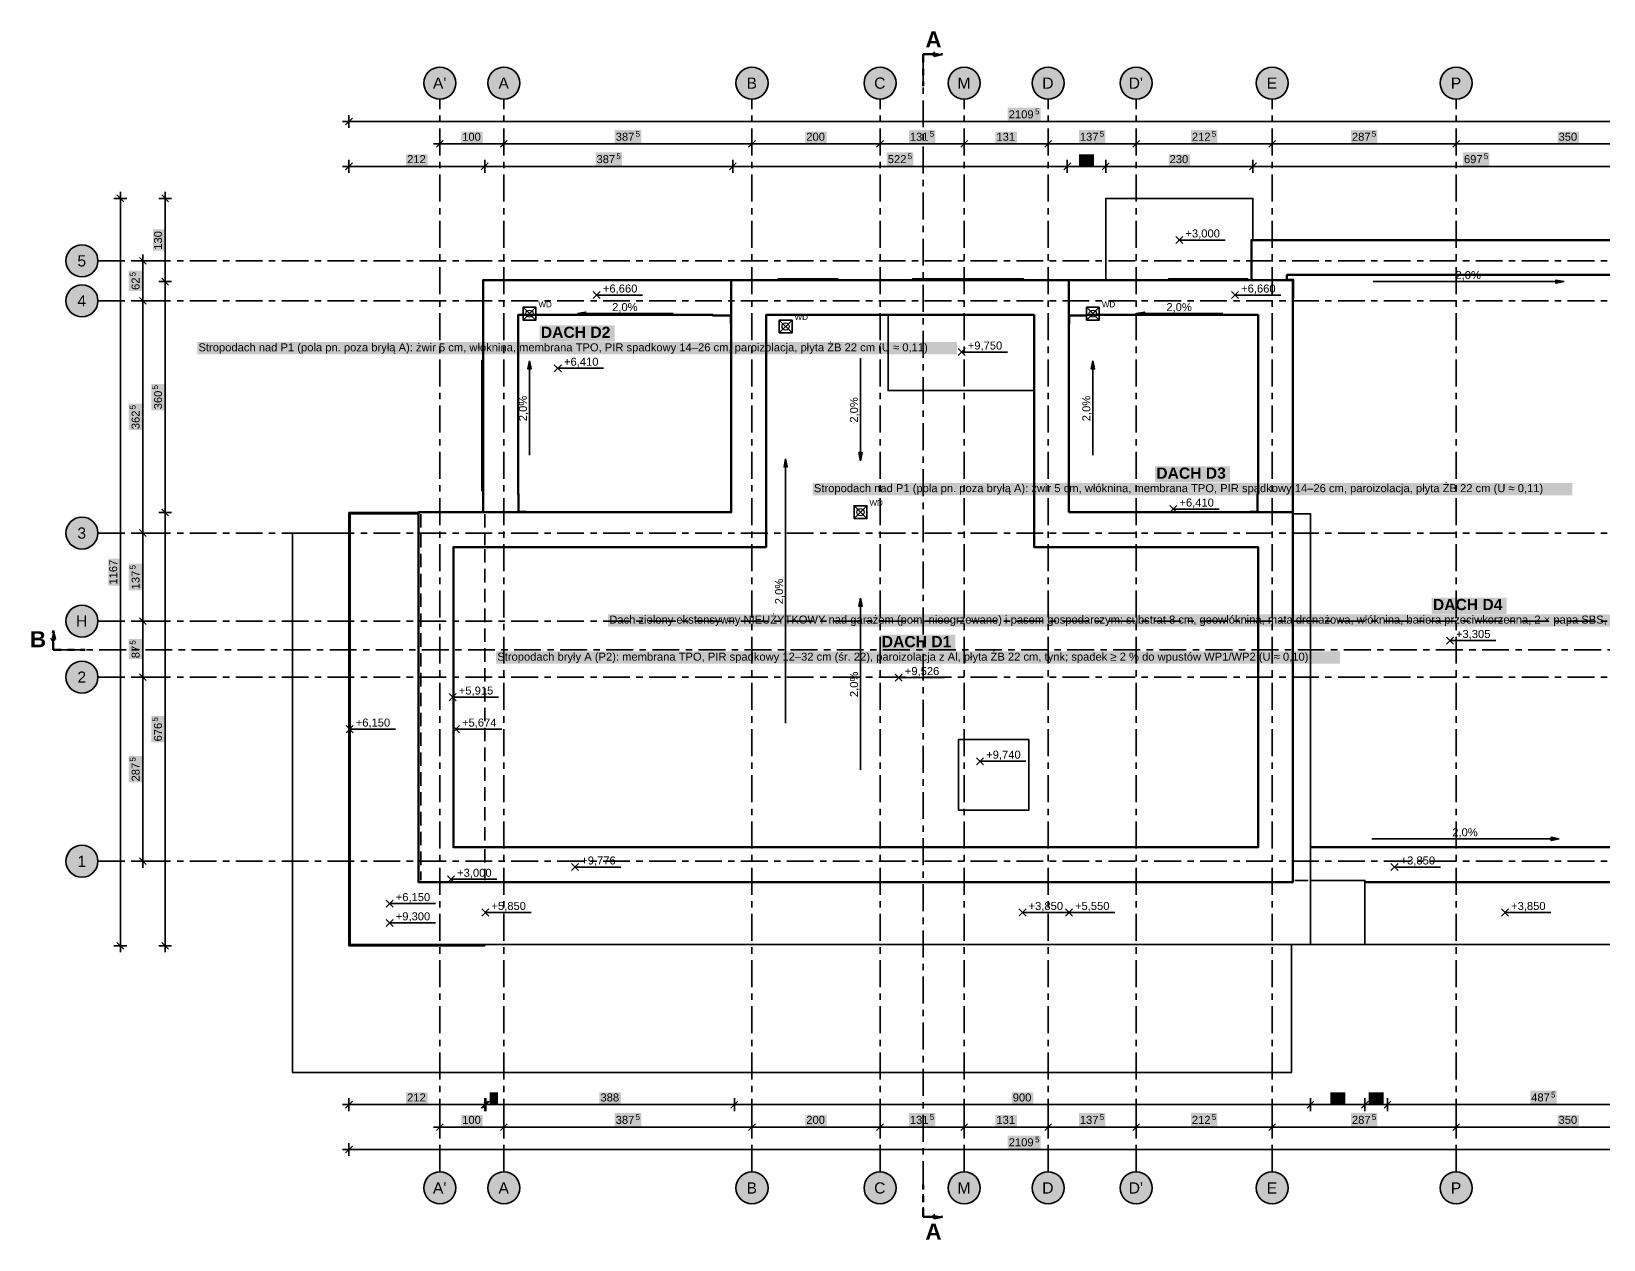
# Model space of a CAD drawing. Header units: metres. Extents: x -7.4 to 31.1, y -5.9 to 13.
# Drawn here: x -7.38 to 17.18, y -5.91 to 12.96 of the extents above; entities that cross this region are included whole.
import ezdxf

# ---------------------------------------------------------------- set-up
doc = ezdxf.new("R2010")
doc.units = ezdxf.units.M
for name, pattern in [('KRESKOWA', [5.25, 4.2, -1.05]), ('PUNKTOWA', [10.5, 8.4, -1.05, 0, -1.05]), ('PUNKTOWA_KROTKA', [6.3, 4.2, -1.05, 0, -1.05])]:
    doc.linetypes.add(name, pattern=pattern)
for name, color, linetype, lineweight in [('A-MASKA', 7, 'Continuous', 18), ('A-NIEWIDOCZNE', 8, 'KRESKOWA', 25), ('A-OPISY', 2, 'Continuous', 25), ('A-OSIE', 1, 'PUNKTOWA', 25), ('A-PRZEKROJE', 1, 'PUNKTOWA_KROTKA', 50), ('A-RZEDNE', 1, 'Continuous', 25), ('A-SYMBOLE', 2, 'Continuous', 25), ('A-WIDOK', 7, 'Continuous', 25), ('A-WYMIARY', 1, 'Continuous', 25)]:
    doc.layers.add(name, color=color, linetype=linetype, lineweight=lineweight)
doc.styles.add('PL_ARIAL', font='arial.ttf')
doc.styles.add('PL_ARIAL_B', font='arialbd.ttf')

msp = doc.modelspace()

# ---------------------------------------------------------------- hatches: boundary and pattern name
at = {"layer": 'A-MASKA', "true_color": 0xffffff}
for points in [[(7.87, 11.558), (8.385, 11.558), (8.385, 11.768), (7.87, 11.768)], [(-0.667, 11.207), (-0.333, 11.207), (-0.333, 11.39), (-0.667, 11.39)], [(1.731, 11.207), (2.144, 11.207), (2.144, 11.418), (1.731, 11.418)], [(4.708, 11.207), (5.042, 11.207), (5.042, 11.39), (4.708, 11.39)], [(6.326, 11.207), (6.739, 11.207), (6.739, 11.418), (6.326, 11.418)], [(7.678, 11.207), (8.012, 11.207), (8.012, 11.39), (7.678, 11.39)], [(8.981, 11.207), (9.394, 11.207), (9.394, 11.418), (8.981, 11.418)], [(10.731, 11.207), (11.144, 11.207), (11.144, 11.418), (10.731, 11.418)], [(13.231, 11.207), (13.644, 11.207), (13.644, 11.418), (13.231, 11.418)], [(16.458, 11.207), (16.792, 11.207), (16.792, 11.39), (16.458, 11.39)], [(1.431, 10.857), (1.844, 10.857), (1.844, 11.068), (1.431, 11.068)], [(5.981, 10.857), (6.394, 10.857), (6.394, 11.068), (5.981, 11.068)], [(14.981, 10.857), (15.394, 10.857), (15.394, 11.068), (14.981, 11.068)], [(-1.527, 10.857), (-1.193, 10.857), (-1.193, 11.04), (-1.527, 11.04)], [(8.984, 10.857), (9.216, 10.857), (9.216, 11.04), (8.984, 11.04)], [(10.383, 10.857), (10.717, 10.857), (10.717, 11.04), (10.383, 11.04)], [(-5.299, 9.533), (-5.299, 9.867), (-5.481, 9.867), (-5.481, 9.533)], [(-5.649, 8.906), (-5.649, 9.219), (-5.859, 9.219), (-5.859, 8.906)], [(0.557, 8.113), (1.728, 8.113), (1.728, 8.367), (0.557, 8.367)], [(-4.791, 7.914), (7.076, 7.914), (7.076, 8.107), (-4.791, 8.107)], [(-5.299, 7.041), (-5.299, 7.454), (-5.509, 7.454), (-5.509, 7.041)], [(-5.649, 6.731), (-5.649, 7.144), (-5.859, 7.144), (-5.859, 6.731)], [(10.17, 5.915), (11.341, 5.915), (11.341, 6.168), (10.17, 6.168)], [(4.822, 5.716), (16.689, 5.716), (16.689, 5.908), (4.822, 5.908)], [(-5.999, 4.305), (-5.999, 4.725), (-6.181, 4.725), (-6.181, 4.305)], [(-5.649, 4.231), (-5.649, 4.644), (-5.859, 4.644), (-5.859, 4.231)], [(14.491, 3.862), (15.662, 3.862), (15.662, 4.116), (14.491, 4.116)], [(1.626, 3.663), (28.527, 3.663), (28.527, 3.856), (1.626, 3.856)], [(-5.649, 3.156), (-5.649, 3.469), (-5.859, 3.469), (-5.859, 3.156)], [(5.882, 3.284), (7.052, 3.284), (7.052, 3.537), (5.882, 3.537)], [(-0.124, 3.085), (13.058, 3.085), (13.058, 3.277), (-0.124, 3.277)], [(-5.299, 1.856), (-5.299, 2.269), (-5.509, 2.269), (-5.509, 1.856)], [(-5.649, 1.231), (-5.649, 1.644), (-5.859, 1.644), (-5.859, 1.231)], [(-1.527, -3.792), (-1.193, -3.792), (-1.193, -3.61), (-1.527, -3.61)], [(-0.224, -3.792), (-0.092, -3.792), (-0.092, -3.61), (-0.224, -3.61)], [(1.493, -3.792), (1.827, -3.792), (1.827, -3.61), (1.493, -3.61)], [(7.933, -3.792), (8.267, -3.792), (8.267, -3.61), (7.933, -3.61)], [(12.909, -3.792), (13.141, -3.792), (13.141, -3.61), (12.909, -3.61)], [(13.509, -3.792), (13.741, -3.792), (13.741, -3.61), (13.509, -3.61)], [(16.031, -3.792), (16.444, -3.792), (16.444, -3.583), (16.031, -3.583)], [(-0.667, -4.143), (-0.333, -4.143), (-0.333, -3.96), (-0.667, -3.96)], [(1.731, -4.143), (2.144, -4.143), (2.144, -3.933), (1.731, -3.933)], [(4.708, -4.143), (5.042, -4.143), (5.042, -3.96), (4.708, -3.96)], [(6.326, -4.143), (6.739, -4.143), (6.739, -3.933), (6.326, -3.933)], [(7.678, -4.143), (8.012, -4.143), (8.012, -3.96), (7.678, -3.96)], [(8.981, -4.143), (9.394, -4.143), (9.394, -3.933), (8.981, -3.933)], [(10.731, -4.143), (11.144, -4.143), (11.144, -3.933), (10.731, -3.933)], [(13.231, -4.143), (13.644, -4.143), (13.644, -3.933), (13.231, -3.933)], [(16.458, -4.143), (16.792, -4.143), (16.792, -3.96), (16.458, -3.96)], [(7.87, -4.493), (8.385, -4.493), (8.385, -4.283), (7.87, -4.283)]]:
    msp.add_hatch(color=7, dxfattribs=at).paths.add_polyline_path(points)
at = {"layer": 'A-OSIE', "true_color": 0xffffff}
for points in [[(-0.75, 12.15), (-0.752, 12.183), (-0.759, 12.215), (-0.769, 12.246), (-0.783, 12.275), (-0.802, 12.302), (-0.823, 12.327), (-0.848, 12.348), (-0.875, 12.367), (-0.904, 12.381), (-0.935, 12.391), (-0.967, 12.398), (-1, 12.4), (-1.033, 12.398), (-1.065, 12.391), (-1.096, 12.381), (-1.125, 12.367), (-1.152, 12.348), (-1.177, 12.327), (-1.198, 12.302), (-1.217, 12.275), (-1.231, 12.246), (-1.241, 12.215), (-1.248, 12.183), (-1.25, 12.15), (-1.248, 12.117), (-1.241, 12.085), (-1.231, 12.054), (-1.217, 12.025), (-1.198, 11.998), (-1.177, 11.973), (-1.152, 11.952), (-1.125, 11.933), (-1.096, 11.919), (-1.065, 11.909), (-1.033, 11.902), (-1, 11.9), (-0.967, 11.902), (-0.935, 11.909), (-0.904, 11.919), (-0.875, 11.933), (-0.848, 11.952), (-0.823, 11.973), (-0.802, 11.998), (-0.783, 12.025), (-0.769, 12.054), (-0.759, 12.085), (-0.752, 12.117)], [(0.25, 12.15), (0.248, 12.183), (0.241, 12.215), (0.231, 12.246), (0.217, 12.275), (0.198, 12.302), (0.177, 12.327), (0.152, 12.348), (0.125, 12.367), (0.096, 12.381), (0.065, 12.391), (0.033, 12.398), (0, 12.4), (-0.033, 12.398), (-0.065, 12.391), (-0.096, 12.381), (-0.125, 12.367), (-0.152, 12.348), (-0.177, 12.327), (-0.198, 12.302), (-0.217, 12.275), (-0.231, 12.246), (-0.241, 12.215), (-0.248, 12.183), (-0.25, 12.15), (-0.248, 12.117), (-0.241, 12.085), (-0.231, 12.054), (-0.217, 12.025), (-0.198, 11.998), (-0.177, 11.973), (-0.152, 11.952), (-0.125, 11.933), (-0.096, 11.919), (-0.065, 11.909), (-0.033, 11.902), (0, 11.9), (0.033, 11.902), (0.065, 11.909), (0.096, 11.919), (0.125, 11.933), (0.152, 11.952), (0.177, 11.973), (0.198, 11.998), (0.217, 12.025), (0.231, 12.054), (0.241, 12.085), (0.248, 12.117)], [(4.125, 12.15), (4.123, 12.183), (4.116, 12.215), (4.106, 12.246), (4.092, 12.275), (4.073, 12.302), (4.052, 12.327), (4.027, 12.348), (4, 12.367), (3.971, 12.381), (3.94, 12.391), (3.908, 12.398), (3.875, 12.4), (3.842, 12.398), (3.81, 12.391), (3.779, 12.381), (3.75, 12.367), (3.723, 12.348), (3.698, 12.327), (3.677, 12.302), (3.658, 12.275), (3.644, 12.246), (3.634, 12.215), (3.627, 12.183), (3.625, 12.15), (3.627, 12.117), (3.634, 12.085), (3.644, 12.054), (3.658, 12.025), (3.677, 11.998), (3.698, 11.973), (3.723, 11.952), (3.75, 11.933), (3.779, 11.919), (3.81, 11.909), (3.842, 11.902), (3.875, 11.9), (3.908, 11.902), (3.94, 11.909), (3.971, 11.919), (4, 11.933), (4.027, 11.952), (4.052, 11.973), (4.073, 11.998), (4.092, 12.025), (4.106, 12.054), (4.116, 12.085), (4.123, 12.117)], [(6.125, 12.15), (6.123, 12.183), (6.116, 12.215), (6.106, 12.246), (6.092, 12.275), (6.073, 12.302), (6.052, 12.327), (6.027, 12.348), (6, 12.367), (5.971, 12.381), (5.94, 12.391), (5.908, 12.398), (5.875, 12.4), (5.842, 12.398), (5.81, 12.391), (5.779, 12.381), (5.75, 12.367), (5.723, 12.348), (5.698, 12.327), (5.677, 12.302), (5.658, 12.275), (5.644, 12.246), (5.634, 12.215), (5.627, 12.183), (5.625, 12.15), (5.627, 12.117), (5.634, 12.085), (5.644, 12.054), (5.658, 12.025), (5.677, 11.998), (5.698, 11.973), (5.723, 11.952), (5.75, 11.933), (5.779, 11.919), (5.81, 11.909), (5.842, 11.902), (5.875, 11.9), (5.908, 11.902), (5.94, 11.909), (5.971, 11.919), (6, 11.933), (6.027, 11.952), (6.052, 11.973), (6.073, 11.998), (6.092, 12.025), (6.106, 12.054), (6.116, 12.085), (6.123, 12.117)], [(7.44, 12.15), (7.438, 12.183), (7.431, 12.215), (7.421, 12.246), (7.407, 12.275), (7.388, 12.302), (7.367, 12.327), (7.342, 12.348), (7.315, 12.367), (7.286, 12.381), (7.255, 12.391), (7.223, 12.398), (7.19, 12.4), (7.157, 12.398), (7.125, 12.391), (7.094, 12.381), (7.065, 12.367), (7.038, 12.348), (7.013, 12.327), (6.992, 12.302), (6.973, 12.275), (6.959, 12.246), (6.949, 12.215), (6.942, 12.183), (6.94, 12.15), (6.942, 12.117), (6.949, 12.085), (6.959, 12.054), (6.973, 12.025), (6.992, 11.998), (7.013, 11.973), (7.038, 11.952), (7.065, 11.933), (7.094, 11.919), (7.125, 11.909), (7.157, 11.902), (7.19, 11.9), (7.223, 11.902), (7.255, 11.909), (7.286, 11.919), (7.315, 11.933), (7.342, 11.952), (7.367, 11.973), (7.388, 11.998), (7.407, 12.025), (7.421, 12.054), (7.431, 12.085), (7.438, 12.117)], [(8.75, 12.15), (8.748, 12.183), (8.741, 12.215), (8.731, 12.246), (8.717, 12.275), (8.698, 12.302), (8.677, 12.327), (8.652, 12.348), (8.625, 12.367), (8.596, 12.381), (8.565, 12.391), (8.533, 12.398), (8.5, 12.4), (8.467, 12.398), (8.435, 12.391), (8.404, 12.381), (8.375, 12.367), (8.348, 12.348), (8.323, 12.327), (8.302, 12.302), (8.283, 12.275), (8.269, 12.246), (8.259, 12.215), (8.252, 12.183), (8.25, 12.15), (8.252, 12.117), (8.259, 12.085), (8.269, 12.054), (8.283, 12.025), (8.302, 11.998), (8.323, 11.973), (8.348, 11.952), (8.375, 11.933), (8.404, 11.919), (8.435, 11.909), (8.467, 11.902), (8.5, 11.9), (8.533, 11.902), (8.565, 11.909), (8.596, 11.919), (8.625, 11.933), (8.652, 11.952), (8.677, 11.973), (8.698, 11.998), (8.717, 12.025), (8.731, 12.054), (8.741, 12.085), (8.748, 12.117)], [(10.125, 12.15), (10.123, 12.183), (10.116, 12.215), (10.106, 12.246), (10.092, 12.275), (10.073, 12.302), (10.052, 12.327), (10.027, 12.348), (10, 12.367), (9.971, 12.381), (9.94, 12.391), (9.908, 12.398), (9.875, 12.4), (9.842, 12.398), (9.81, 12.391), (9.779, 12.381), (9.75, 12.367), (9.723, 12.348), (9.698, 12.327), (9.677, 12.302), (9.658, 12.275), (9.644, 12.246), (9.634, 12.215), (9.627, 12.183), (9.625, 12.15), (9.627, 12.117), (9.634, 12.085), (9.644, 12.054), (9.658, 12.025), (9.677, 11.998), (9.698, 11.973), (9.723, 11.952), (9.75, 11.933), (9.779, 11.919), (9.81, 11.909), (9.842, 11.902), (9.875, 11.9), (9.908, 11.902), (9.94, 11.909), (9.971, 11.919), (10, 11.933), (10.027, 11.952), (10.052, 11.973), (10.073, 11.998), (10.092, 12.025), (10.106, 12.054), (10.116, 12.085), (10.123, 12.117)], [(12.25, 12.15), (12.248, 12.183), (12.241, 12.215), (12.231, 12.246), (12.217, 12.275), (12.198, 12.302), (12.177, 12.327), (12.152, 12.348), (12.125, 12.367), (12.096, 12.381), (12.065, 12.391), (12.033, 12.398), (12, 12.4), (11.967, 12.398), (11.935, 12.391), (11.904, 12.381), (11.875, 12.367), (11.848, 12.348), (11.823, 12.327), (11.802, 12.302), (11.783, 12.275), (11.769, 12.246), (11.759, 12.215), (11.752, 12.183), (11.75, 12.15), (11.752, 12.117), (11.759, 12.085), (11.769, 12.054), (11.783, 12.025), (11.802, 11.998), (11.823, 11.973), (11.848, 11.952), (11.875, 11.933), (11.904, 11.919), (11.935, 11.909), (11.967, 11.902), (12, 11.9), (12.033, 11.902), (12.065, 11.909), (12.096, 11.919), (12.125, 11.933), (12.152, 11.952), (12.177, 11.973), (12.198, 11.998), (12.217, 12.025), (12.231, 12.054), (12.241, 12.085), (12.248, 12.117)], [(15.125, 12.15), (15.123, 12.183), (15.116, 12.215), (15.106, 12.246), (15.092, 12.275), (15.073, 12.302), (15.052, 12.327), (15.027, 12.348), (15, 12.367), (14.971, 12.381), (14.94, 12.391), (14.908, 12.398), (14.875, 12.4), (14.842, 12.398), (14.81, 12.391), (14.779, 12.381), (14.75, 12.367), (14.723, 12.348), (14.698, 12.327), (14.677, 12.302), (14.658, 12.275), (14.644, 12.246), (14.634, 12.215), (14.627, 12.183), (14.625, 12.15), (14.627, 12.117), (14.634, 12.085), (14.644, 12.054), (14.658, 12.025), (14.677, 11.998), (14.698, 11.973), (14.723, 11.952), (14.75, 11.933), (14.779, 11.919), (14.81, 11.909), (14.842, 11.902), (14.875, 11.9), (14.908, 11.902), (14.94, 11.909), (14.971, 11.919), (15, 11.933), (15.027, 11.952), (15.052, 11.973), (15.073, 11.998), (15.092, 12.025), (15.106, 12.054), (15.116, 12.085), (15.123, 12.117)], [(-6.341, 9.375), (-6.343, 9.408), (-6.35, 9.44), (-6.36, 9.471), (-6.375, 9.5), (-6.393, 9.527), (-6.414, 9.552), (-6.439, 9.573), (-6.466, 9.592), (-6.495, 9.606), (-6.526, 9.616), (-6.558, 9.623), (-6.591, 9.625), (-6.624, 9.623), (-6.656, 9.616), (-6.687, 9.606), (-6.716, 9.592), (-6.743, 9.573), (-6.768, 9.552), (-6.789, 9.527), (-6.808, 9.5), (-6.822, 9.471), (-6.833, 9.44), (-6.839, 9.408), (-6.841, 9.375), (-6.839, 9.342), (-6.833, 9.31), (-6.822, 9.279), (-6.808, 9.25), (-6.789, 9.223), (-6.768, 9.198), (-6.743, 9.177), (-6.716, 9.158), (-6.687, 9.144), (-6.656, 9.134), (-6.624, 9.127), (-6.591, 9.125), (-6.558, 9.127), (-6.526, 9.134), (-6.495, 9.144), (-6.466, 9.158), (-6.439, 9.177), (-6.414, 9.198), (-6.393, 9.223), (-6.375, 9.25), (-6.36, 9.279), (-6.35, 9.31), (-6.343, 9.342)], [(-6.341, 8.75), (-6.343, 8.783), (-6.35, 8.815), (-6.36, 8.846), (-6.375, 8.875), (-6.393, 8.902), (-6.414, 8.927), (-6.439, 8.948), (-6.466, 8.967), (-6.495, 8.981), (-6.526, 8.991), (-6.558, 8.998), (-6.591, 9), (-6.624, 8.998), (-6.656, 8.991), (-6.687, 8.981), (-6.716, 8.967), (-6.743, 8.948), (-6.768, 8.927), (-6.789, 8.902), (-6.808, 8.875), (-6.822, 8.846), (-6.833, 8.815), (-6.839, 8.783), (-6.841, 8.75), (-6.839, 8.717), (-6.833, 8.685), (-6.822, 8.654), (-6.808, 8.625), (-6.789, 8.598), (-6.768, 8.573), (-6.743, 8.552), (-6.716, 8.533), (-6.687, 8.519), (-6.656, 8.509), (-6.624, 8.502), (-6.591, 8.5), (-6.558, 8.502), (-6.526, 8.509), (-6.495, 8.519), (-6.466, 8.533), (-6.439, 8.552), (-6.414, 8.573), (-6.393, 8.598), (-6.375, 8.625), (-6.36, 8.654), (-6.35, 8.685), (-6.343, 8.717)], [(-6.341, 5.125), (-6.343, 5.158), (-6.35, 5.19), (-6.36, 5.221), (-6.375, 5.25), (-6.393, 5.277), (-6.414, 5.302), (-6.439, 5.323), (-6.466, 5.342), (-6.495, 5.356), (-6.526, 5.366), (-6.558, 5.373), (-6.591, 5.375), (-6.624, 5.373), (-6.656, 5.366), (-6.687, 5.356), (-6.716, 5.342), (-6.743, 5.323), (-6.768, 5.302), (-6.789, 5.277), (-6.808, 5.25), (-6.822, 5.221), (-6.833, 5.19), (-6.839, 5.158), (-6.841, 5.125), (-6.839, 5.092), (-6.833, 5.06), (-6.822, 5.029), (-6.808, 5), (-6.789, 4.973), (-6.768, 4.948), (-6.743, 4.927), (-6.716, 4.908), (-6.687, 4.894), (-6.656, 4.884), (-6.624, 4.877), (-6.591, 4.875), (-6.558, 4.877), (-6.526, 4.884), (-6.495, 4.894), (-6.466, 4.908), (-6.439, 4.927), (-6.414, 4.948), (-6.393, 4.973), (-6.375, 5), (-6.36, 5.029), (-6.35, 5.06), (-6.343, 5.092)], [(-6.341, 3.75), (-6.343, 3.783), (-6.35, 3.815), (-6.36, 3.846), (-6.375, 3.875), (-6.393, 3.902), (-6.414, 3.927), (-6.439, 3.948), (-6.466, 3.967), (-6.495, 3.981), (-6.526, 3.991), (-6.558, 3.998), (-6.591, 4), (-6.624, 3.998), (-6.656, 3.991), (-6.687, 3.981), (-6.716, 3.967), (-6.743, 3.948), (-6.768, 3.927), (-6.789, 3.902), (-6.808, 3.875), (-6.822, 3.846), (-6.833, 3.815), (-6.839, 3.783), (-6.841, 3.75), (-6.839, 3.717), (-6.833, 3.685), (-6.822, 3.654), (-6.808, 3.625), (-6.789, 3.598), (-6.768, 3.573), (-6.743, 3.552), (-6.716, 3.533), (-6.687, 3.519), (-6.656, 3.509), (-6.624, 3.502), (-6.591, 3.5), (-6.558, 3.502), (-6.526, 3.509), (-6.495, 3.519), (-6.466, 3.533), (-6.439, 3.552), (-6.414, 3.573), (-6.393, 3.598), (-6.375, 3.625), (-6.36, 3.654), (-6.35, 3.685), (-6.343, 3.717)], [(-6.341, 2.875), (-6.343, 2.908), (-6.35, 2.94), (-6.36, 2.971), (-6.375, 3), (-6.393, 3.027), (-6.414, 3.052), (-6.439, 3.073), (-6.466, 3.092), (-6.495, 3.106), (-6.526, 3.116), (-6.558, 3.123), (-6.591, 3.125), (-6.624, 3.123), (-6.656, 3.116), (-6.687, 3.106), (-6.716, 3.092), (-6.743, 3.073), (-6.768, 3.052), (-6.789, 3.027), (-6.808, 3), (-6.822, 2.971), (-6.833, 2.94), (-6.839, 2.908), (-6.841, 2.875), (-6.839, 2.842), (-6.833, 2.81), (-6.822, 2.779), (-6.808, 2.75), (-6.789, 2.723), (-6.768, 2.698), (-6.743, 2.677), (-6.716, 2.658), (-6.687, 2.644), (-6.656, 2.634), (-6.624, 2.627), (-6.591, 2.625), (-6.558, 2.627), (-6.526, 2.634), (-6.495, 2.644), (-6.466, 2.658), (-6.439, 2.677), (-6.414, 2.698), (-6.393, 2.723), (-6.375, 2.75), (-6.36, 2.779), (-6.35, 2.81), (-6.343, 2.842)], [(-6.341, 0), (-6.343, 0.033), (-6.35, 0.065), (-6.36, 0.096), (-6.375, 0.125), (-6.393, 0.152), (-6.414, 0.177), (-6.439, 0.198), (-6.466, 0.217), (-6.495, 0.231), (-6.526, 0.241), (-6.558, 0.248), (-6.591, 0.25), (-6.624, 0.248), (-6.656, 0.241), (-6.687, 0.231), (-6.716, 0.217), (-6.743, 0.198), (-6.768, 0.177), (-6.789, 0.152), (-6.808, 0.125), (-6.822, 0.096), (-6.833, 0.065), (-6.839, 0.033), (-6.841, 0), (-6.839, -0.033), (-6.833, -0.065), (-6.822, -0.096), (-6.808, -0.125), (-6.789, -0.152), (-6.768, -0.177), (-6.743, -0.198), (-6.716, -0.217), (-6.687, -0.231), (-6.656, -0.241), (-6.624, -0.248), (-6.591, -0.25), (-6.558, -0.248), (-6.526, -0.241), (-6.495, -0.231), (-6.466, -0.217), (-6.439, -0.198), (-6.414, -0.177), (-6.393, -0.152), (-6.375, -0.125), (-6.36, -0.096), (-6.35, -0.065), (-6.343, -0.033)], [(-0.75, -5.1), (-0.752, -5.067), (-0.759, -5.035), (-0.769, -5.004), (-0.783, -4.975), (-0.802, -4.948), (-0.823, -4.923), (-0.848, -4.902), (-0.875, -4.883), (-0.904, -4.869), (-0.935, -4.859), (-0.967, -4.852), (-1, -4.85), (-1.033, -4.852), (-1.065, -4.859), (-1.096, -4.869), (-1.125, -4.883), (-1.152, -4.902), (-1.177, -4.923), (-1.198, -4.948), (-1.217, -4.975), (-1.231, -5.004), (-1.241, -5.035), (-1.248, -5.067), (-1.25, -5.1), (-1.248, -5.133), (-1.241, -5.165), (-1.231, -5.196), (-1.217, -5.225), (-1.198, -5.252), (-1.177, -5.277), (-1.152, -5.298), (-1.125, -5.317), (-1.096, -5.331), (-1.065, -5.341), (-1.033, -5.348), (-1, -5.35), (-0.967, -5.348), (-0.935, -5.341), (-0.904, -5.331), (-0.875, -5.317), (-0.848, -5.298), (-0.823, -5.277), (-0.802, -5.252), (-0.783, -5.225), (-0.769, -5.196), (-0.759, -5.165), (-0.752, -5.133)], [(0.25, -5.1), (0.248, -5.067), (0.241, -5.035), (0.231, -5.004), (0.217, -4.975), (0.198, -4.948), (0.177, -4.923), (0.152, -4.902), (0.125, -4.883), (0.096, -4.869), (0.065, -4.859), (0.033, -4.852), (0, -4.85), (-0.033, -4.852), (-0.065, -4.859), (-0.096, -4.869), (-0.125, -4.883), (-0.152, -4.902), (-0.177, -4.923), (-0.198, -4.948), (-0.217, -4.975), (-0.231, -5.004), (-0.241, -5.035), (-0.248, -5.067), (-0.25, -5.1), (-0.248, -5.133), (-0.241, -5.165), (-0.231, -5.196), (-0.217, -5.225), (-0.198, -5.252), (-0.177, -5.277), (-0.152, -5.298), (-0.125, -5.317), (-0.096, -5.331), (-0.065, -5.341), (-0.033, -5.348), (0, -5.35), (0.033, -5.348), (0.065, -5.341), (0.096, -5.331), (0.125, -5.317), (0.152, -5.298), (0.177, -5.277), (0.198, -5.252), (0.217, -5.225), (0.231, -5.196), (0.241, -5.165), (0.248, -5.133)], [(4.125, -5.1), (4.123, -5.067), (4.116, -5.035), (4.106, -5.004), (4.092, -4.975), (4.073, -4.948), (4.052, -4.923), (4.027, -4.902), (4, -4.883), (3.971, -4.869), (3.94, -4.859), (3.908, -4.852), (3.875, -4.85), (3.842, -4.852), (3.81, -4.859), (3.779, -4.869), (3.75, -4.883), (3.723, -4.902), (3.698, -4.923), (3.677, -4.948), (3.658, -4.975), (3.644, -5.004), (3.634, -5.035), (3.627, -5.067), (3.625, -5.1), (3.627, -5.133), (3.634, -5.165), (3.644, -5.196), (3.658, -5.225), (3.677, -5.252), (3.698, -5.277), (3.723, -5.298), (3.75, -5.317), (3.779, -5.331), (3.81, -5.341), (3.842, -5.348), (3.875, -5.35), (3.908, -5.348), (3.94, -5.341), (3.971, -5.331), (4, -5.317), (4.027, -5.298), (4.052, -5.277), (4.073, -5.252), (4.092, -5.225), (4.106, -5.196), (4.116, -5.165), (4.123, -5.133)], [(6.125, -5.1), (6.123, -5.067), (6.116, -5.035), (6.106, -5.004), (6.092, -4.975), (6.073, -4.948), (6.052, -4.923), (6.027, -4.902), (6, -4.883), (5.971, -4.869), (5.94, -4.859), (5.908, -4.852), (5.875, -4.85), (5.842, -4.852), (5.81, -4.859), (5.779, -4.869), (5.75, -4.883), (5.723, -4.902), (5.698, -4.923), (5.677, -4.948), (5.658, -4.975), (5.644, -5.004), (5.634, -5.035), (5.627, -5.067), (5.625, -5.1), (5.627, -5.133), (5.634, -5.165), (5.644, -5.196), (5.658, -5.225), (5.677, -5.252), (5.698, -5.277), (5.723, -5.298), (5.75, -5.317), (5.779, -5.331), (5.81, -5.341), (5.842, -5.348), (5.875, -5.35), (5.908, -5.348), (5.94, -5.341), (5.971, -5.331), (6, -5.317), (6.027, -5.298), (6.052, -5.277), (6.073, -5.252), (6.092, -5.225), (6.106, -5.196), (6.116, -5.165), (6.123, -5.133)], [(7.44, -5.1), (7.438, -5.067), (7.431, -5.035), (7.421, -5.004), (7.407, -4.975), (7.388, -4.948), (7.367, -4.923), (7.342, -4.902), (7.315, -4.883), (7.286, -4.869), (7.255, -4.859), (7.223, -4.852), (7.19, -4.85), (7.157, -4.852), (7.125, -4.859), (7.094, -4.869), (7.065, -4.883), (7.038, -4.902), (7.013, -4.923), (6.992, -4.948), (6.973, -4.975), (6.959, -5.004), (6.949, -5.035), (6.942, -5.067), (6.94, -5.1), (6.942, -5.133), (6.949, -5.165), (6.959, -5.196), (6.973, -5.225), (6.992, -5.252), (7.013, -5.277), (7.038, -5.298), (7.065, -5.317), (7.094, -5.331), (7.125, -5.341), (7.157, -5.348), (7.19, -5.35), (7.223, -5.348), (7.255, -5.341), (7.286, -5.331), (7.315, -5.317), (7.342, -5.298), (7.367, -5.277), (7.388, -5.252), (7.407, -5.225), (7.421, -5.196), (7.431, -5.165), (7.438, -5.133)], [(8.75, -5.1), (8.748, -5.067), (8.741, -5.035), (8.731, -5.004), (8.717, -4.975), (8.698, -4.948), (8.677, -4.923), (8.652, -4.902), (8.625, -4.883), (8.596, -4.869), (8.565, -4.859), (8.533, -4.852), (8.5, -4.85), (8.467, -4.852), (8.435, -4.859), (8.404, -4.869), (8.375, -4.883), (8.348, -4.902), (8.323, -4.923), (8.302, -4.948), (8.283, -4.975), (8.269, -5.004), (8.259, -5.035), (8.252, -5.067), (8.25, -5.1), (8.252, -5.133), (8.259, -5.165), (8.269, -5.196), (8.283, -5.225), (8.302, -5.252), (8.323, -5.277), (8.348, -5.298), (8.375, -5.317), (8.404, -5.331), (8.435, -5.341), (8.467, -5.348), (8.5, -5.35), (8.533, -5.348), (8.565, -5.341), (8.596, -5.331), (8.625, -5.317), (8.652, -5.298), (8.677, -5.277), (8.698, -5.252), (8.717, -5.225), (8.731, -5.196), (8.741, -5.165), (8.748, -5.133)], [(10.125, -5.1), (10.123, -5.067), (10.116, -5.035), (10.106, -5.004), (10.092, -4.975), (10.073, -4.948), (10.052, -4.923), (10.027, -4.902), (10, -4.883), (9.971, -4.869), (9.94, -4.859), (9.908, -4.852), (9.875, -4.85), (9.842, -4.852), (9.81, -4.859), (9.779, -4.869), (9.75, -4.883), (9.723, -4.902), (9.698, -4.923), (9.677, -4.948), (9.658, -4.975), (9.644, -5.004), (9.634, -5.035), (9.627, -5.067), (9.625, -5.1), (9.627, -5.133), (9.634, -5.165), (9.644, -5.196), (9.658, -5.225), (9.677, -5.252), (9.698, -5.277), (9.723, -5.298), (9.75, -5.317), (9.779, -5.331), (9.81, -5.341), (9.842, -5.348), (9.875, -5.35), (9.908, -5.348), (9.94, -5.341), (9.971, -5.331), (10, -5.317), (10.027, -5.298), (10.052, -5.277), (10.073, -5.252), (10.092, -5.225), (10.106, -5.196), (10.116, -5.165), (10.123, -5.133)], [(12.25, -5.1), (12.248, -5.067), (12.241, -5.035), (12.231, -5.004), (12.217, -4.975), (12.198, -4.948), (12.177, -4.923), (12.152, -4.902), (12.125, -4.883), (12.096, -4.869), (12.065, -4.859), (12.033, -4.852), (12, -4.85), (11.967, -4.852), (11.935, -4.859), (11.904, -4.869), (11.875, -4.883), (11.848, -4.902), (11.823, -4.923), (11.802, -4.948), (11.783, -4.975), (11.769, -5.004), (11.759, -5.035), (11.752, -5.067), (11.75, -5.1), (11.752, -5.133), (11.759, -5.165), (11.769, -5.196), (11.783, -5.225), (11.802, -5.252), (11.823, -5.277), (11.848, -5.298), (11.875, -5.317), (11.904, -5.331), (11.935, -5.341), (11.967, -5.348), (12, -5.35), (12.033, -5.348), (12.065, -5.341), (12.096, -5.331), (12.125, -5.317), (12.152, -5.298), (12.177, -5.277), (12.198, -5.252), (12.217, -5.225), (12.231, -5.196), (12.241, -5.165), (12.248, -5.133)], [(15.125, -5.1), (15.123, -5.067), (15.116, -5.035), (15.106, -5.004), (15.092, -4.975), (15.073, -4.948), (15.052, -4.923), (15.027, -4.902), (15, -4.883), (14.971, -4.869), (14.94, -4.859), (14.908, -4.852), (14.875, -4.85), (14.842, -4.852), (14.81, -4.859), (14.779, -4.869), (14.75, -4.883), (14.723, -4.902), (14.698, -4.923), (14.677, -4.948), (14.658, -4.975), (14.644, -5.004), (14.634, -5.035), (14.627, -5.067), (14.625, -5.1), (14.627, -5.133), (14.634, -5.165), (14.644, -5.196), (14.658, -5.225), (14.677, -5.252), (14.698, -5.277), (14.723, -5.298), (14.75, -5.317), (14.779, -5.331), (14.81, -5.341), (14.842, -5.348), (14.875, -5.35), (14.908, -5.348), (14.94, -5.341), (14.971, -5.331), (15, -5.317), (15.027, -5.298), (15.052, -5.277), (15.073, -5.252), (15.092, -5.225), (15.106, -5.196), (15.116, -5.165), (15.123, -5.133)]]:
    msp.add_hatch(color=7, dxfattribs=at).paths.add_polyline_path(points)
at = {"layer": 'A-PRZEKROJE', "true_color": 0x000000}
for points in [[(6.851, 12.6), (6.714, 12.571), (6.714, 12.629)], [(-7.041, 3.601), (-7.012, 3.464), (-7.07, 3.464)], [(6.851, -5.55), (6.714, -5.579), (6.714, -5.521)]]:
    msp.add_hatch(color=7, dxfattribs=at).paths.add_polyline_path(points)
at = {"layer": 'A-SYMBOLE', "true_color": 0x000000}
for points in [[(16.56, 9.05), (16.432, 9.025), (16.432, 9.075)], [(1.149, 8.55), (1.276, 8.575), (1.276, 8.525)], [(9.877, 8.55), (10.005, 8.575), (10.005, 8.525)], [(0.4, 7.814), (0.425, 7.686), (0.375, 7.686)], [(9.2, 7.814), (9.225, 7.686), (9.175, 7.686)], [(4.4, 6.285), (4.425, 6.157), (4.375, 6.157)], [(5.57, 6.253), (5.545, 6.38), (5.595, 6.38)], [(5.57, 4.11), (5.595, 3.982), (5.545, 3.982)], [(16.485, 0.35), (16.357, 0.325), (16.357, 0.375)]]:
    msp.add_hatch(color=7, dxfattribs=at).paths.add_polyline_path(points)

# ---------------------------------------------------------------- linework, layer by layer
at = {"layer": 'A-NIEWIDOCZNE', "linetype": 'KRESKOWA', "lineweight": 35, "ltscale": 0.05, "flags": 128}
for points in [[(-1.3, 5.42), (-1.3, -0.295)], [(-0.3, 5.42), (-0.3, 4.935)], [(-0.3, 4.875), (-0.3, 0.25)], [(-0.3, 0.19), (-0.3, -0.295)], [(12.355, -0.3), (12.57, -0.3)]]:
    msp.add_lwpolyline(points, dxfattribs=at)
at = {"layer": 'A-OSIE', "linetype": 'PUNKTOWA', "lineweight": 35, "ltscale": 0.050165, "flags": 128}
for points in [[(-1, -4.85), (-1, 11.9)], [(0, -4.85), (0, 11.9)], [(3.875, -4.85), (3.875, 11.9)], [(5.875, -4.85), (5.875, 11.9)], [(7.19, -4.85), (7.19, 11.9)], [(8.5, -4.85), (8.5, 11.9)], [(9.875, -4.85), (9.875, 11.9)], [(12, -4.85), (12, 11.9)], [(14.875, -4.85), (14.875, 11.9)]]:
    msp.add_lwpolyline(points, dxfattribs=at)
at = {"layer": 'A-OSIE', "linetype": 'PUNKTOWA', "lineweight": 35, "ltscale": 0.04969, "flags": 128}
for points in [[(-6.341, 9.375), (30.077, 9.375)], [(-6.341, 8.75), (30.077, 8.75)], [(-6.341, 5.125), (30.077, 5.125)], [(-6.341, 3.75), (30.077, 3.75)], [(-6.341, 2.875), (30.077, 2.875)], [(-6.341, 0), (30.077, 0)]]:
    msp.add_lwpolyline(points, dxfattribs=at)
at = {"layer": 'A-OSIE', "linetype": 'Continuous', "lineweight": 35, "ltscale": 0.05}
for centre in [(-1, 12.15), (0, 12.15), (3.875, 12.15), (5.875, 12.15), (7.19, 12.15), (8.5, 12.15), (9.875, 12.15), (12, 12.15), (14.875, 12.15), (-6.591, 9.375), (-6.591, 8.75), (-6.591, 5.125), (-6.591, 3.75), (-6.591, 2.875), (-6.591, 0), (-1, -5.1), (0, -5.1), (3.875, -5.1), (5.875, -5.1), (7.19, -5.1), (8.5, -5.1), (9.875, -5.1), (12, -5.1), (14.875, -5.1)]:
    msp.add_circle(centre, 0.25, dxfattribs=at)
at = {"layer": 'A-PRZEKROJE', "linetype": 'PUNKTOWA', "lineweight": 35, "ltscale": 0.05, "flags": 128}
for points in [[(6.551, 12.6), (6.551, -5.55)], [(-7.041, 3.301), (30.777, 3.301)]]:
    msp.add_lwpolyline(points, dxfattribs=at)
at = {"layer": 'A-PRZEKROJE', "linetype": 'PUNKTOWA_KROTKA', "lineweight": 70, "ltscale": 0.03, "flags": 128}
for points in [[(6.551, 12.6), (6.551, 12.1)], [(-7.041, 3.301), (-6.541, 3.301)], [(6.551, -5.55), (6.551, -5.05)]]:
    msp.add_lwpolyline(points, dxfattribs=at)
at = {"layer": 'A-PRZEKROJE', "linetype": 'Continuous', "lineweight": 70, "ltscale": 0.05, "flags": 128}
for points in [[(6.551, 12.6), (6.726, 12.6)], [(-7.041, 3.301), (-7.041, 3.476)], [(6.551, -5.55), (6.726, -5.55)]]:
    msp.add_lwpolyline(points, dxfattribs=at)
at = {"layer": 'A-PRZEKROJE', "lineweight": 50, "ltscale": 0.05, "flags": 128}
for points in [[(6.851, 12.6), (6.714, 12.571), (6.714, 12.629)], [(-7.041, 3.601), (-7.012, 3.464), (-7.07, 3.464)], [(6.851, -5.55), (6.714, -5.579), (6.714, -5.521)]]:
    msp.add_lwpolyline(points, close=True, dxfattribs=at)
at = {"layer": 'A-RZEDNE', "lineweight": 35, "ltscale": 0.05}
for points in [[(10.495, 9.645), (10.605, 9.755)], [(10.495, 9.755), (10.605, 9.645)], [(10.55, 9.7), (11.266, 9.7)], [(1.396, 8.785), (1.506, 8.895)], [(1.396, 8.895), (1.506, 8.785)], [(11.365, 8.785), (11.475, 8.895)], [(11.365, 8.895), (11.475, 8.785)], [(1.451, 8.84), (2.167, 8.84)], [(11.42, 8.84), (12.135, 8.84)], [(7.095, 7.895), (7.205, 8.005)], [(7.095, 8.005), (7.205, 7.895)], [(7.15, 7.95), (7.866, 7.95)], [(0.787, 7.642), (0.898, 7.752)], [(0.787, 7.752), (0.898, 7.642)], [(0.843, 7.697), (1.558, 7.697)], [(10.401, 5.443), (10.511, 5.553)], [(10.401, 5.553), (10.511, 5.443)], [(10.456, 5.498), (11.171, 5.498)], [(14.721, 3.391), (14.831, 3.501)], [(14.721, 3.501), (14.831, 3.391)], [(14.776, 3.446), (15.492, 3.446)], [(6.112, 2.812), (6.222, 2.922)], [(6.112, 2.922), (6.222, 2.812)], [(6.167, 2.867), (6.883, 2.867)], [(-0.855, 2.507), (-0.745, 2.618)], [(-0.855, 2.618), (-0.745, 2.507)], [(-0.8, 2.562), (-0.084, 2.562)], [(-2.465, 2.007), (-2.355, 2.118)], [(-2.465, 2.118), (-2.355, 2.007)], [(-2.41, 2.062), (-1.694, 2.062)], [(-0.805, 2.007), (-0.695, 2.118)], [(-0.805, 2.118), (-0.695, 2.007)], [(-0.75, 2.062), (-0.034, 2.062)], [(7.383, 1.507), (7.493, 1.617)], [(7.383, 1.617), (7.493, 1.507)], [(7.438, 1.562), (8.154, 1.562)], [(-0.881, -0.337), (-0.771, -0.227)], [(-0.881, -0.227), (-0.771, -0.337)], [(1.057, -0.145), (1.167, -0.035)], [(1.057, -0.035), (1.167, -0.145)], [(1.112, -0.09), (1.828, -0.09)], [(13.856, -0.145), (13.966, -0.035)], [(13.856, -0.035), (13.966, -0.145)], [(13.911, -0.09), (14.627, -0.09)], [(-0.826, -0.282), (-0.11, -0.282)], [(-1.84, -0.717), (-1.73, -0.607)], [(-1.84, -0.607), (-1.73, -0.717)], [(-1.785, -0.662), (-1.069, -0.662)], [(-1.84, -1.017), (-1.73, -0.907)], [(-1.84, -0.907), (-1.73, -1.017)], [(-1.785, -0.962), (-1.069, -0.962)], [(-0.345, -0.855), (-0.235, -0.745)], [(-0.345, -0.745), (-0.235, -0.855)], [(-0.29, -0.8), (0.426, -0.8)], [(8.045, -0.855), (8.155, -0.745)], [(8.045, -0.745), (8.155, -0.855)], [(8.1, -0.8), (8.816, -0.8)], [(8.77, -0.855), (8.88, -0.745)], [(8.77, -0.745), (8.88, -0.855)], [(8.825, -0.8), (9.541, -0.8)], [(15.582, -0.855), (15.692, -0.745)], [(15.582, -0.745), (15.692, -0.855)], [(15.637, -0.8), (16.353, -0.8)]]:
    msp.add_lwpolyline(points, dxfattribs=at)
at = {"layer": 'A-SYMBOLE', "lineweight": 35, "ltscale": 0.05}
for points in [[(13.58, 9.05), (16.45, 9.05)], [(2.646, 8.55), (1.259, 8.55)], [(11.232, 8.55), (9.987, 8.55)], [(0.4, 6.341), (0.4, 7.704)], [(5.57, 7.857), (5.57, 6.363)], [(9.2, 6.341), (9.2, 7.704)], [(4.4, 2.155), (4.4, 6.175)], [(5.57, 1.43), (5.57, 4)], [(13.555, 0.35), (16.375, 0.35)]]:
    msp.add_lwpolyline(points, dxfattribs=at)
for points in [[(16.56, 9.05), (16.432, 9.025), (16.432, 9.075)], [(0.3, 8.45), (0.5, 8.45), (0.5, 8.65), (0.3, 8.65)], [(9.1, 8.45), (9.3, 8.45), (9.3, 8.65), (9.1, 8.65)], [(1.149, 8.55), (1.276, 8.575), (1.276, 8.525)], [(4.3, 8.25), (4.5, 8.25), (4.5, 8.45), (4.3, 8.45)], [(9.877, 8.55), (10.005, 8.575), (10.005, 8.525)], [(0.4, 7.814), (0.425, 7.686), (0.375, 7.686)], [(9.2, 7.814), (9.225, 7.686), (9.175, 7.686)], [(4.4, 6.285), (4.425, 6.157), (4.375, 6.157)], [(5.57, 6.253), (5.545, 6.38), (5.595, 6.38)], [(5.47, 5.35), (5.67, 5.35), (5.67, 5.55), (5.47, 5.55)], [(5.57, 4.11), (5.595, 3.982), (5.545, 3.982)], [(16.485, 0.35), (16.357, 0.325), (16.357, 0.375)]]:
    msp.add_lwpolyline(points, close=True, dxfattribs=at)
at = {"layer": 'A-SYMBOLE', "lineweight": 25, "ltscale": 0.05}
for points in [[(0.3, 8.45), (0.5, 8.65)], [(0.5, 8.45), (0.3, 8.65)], [(9.1, 8.45), (9.3, 8.65)], [(9.3, 8.45), (9.1, 8.65)], [(4.3, 8.25), (4.5, 8.45)], [(4.5, 8.25), (4.3, 8.45)], [(5.47, 5.35), (5.67, 5.55)], [(5.67, 5.35), (5.47, 5.55)]]:
    msp.add_lwpolyline(points, dxfattribs=at)
for centre in [(0.4, 8.55), (9.2, 8.55), (4.4, 8.35), (5.57, 5.45)]:
    msp.add_circle(centre, 0.056, dxfattribs=at)
at = {"layer": 'A-WIDOK', "lineweight": 35, "ltscale": 0.05}
for points in [[(9.4, 9.075), (9.4, 10.35), (11.7, 10.35), (11.7, 9.7)], [(8.28, 7.35), (6, 7.35), (6, 8.53)], [(-0.3, -1.3), (-0.3, -1.32), (-2.42, -1.32), (-2.42, 5.445), (-1.335, 5.445)], [(12.325, 5.425), (12.6, 5.425), (12.6, -1.3), (-2.4, -1.3), (-2.4, 5.425), (-1.335, 5.425)], [(12.3, -1.3), (12.3, -3.3), (-3.3, -3.3), (-3.3, 5.125), (-2.421, 5.125)], [(7.1, 0.8), (7.1, 1.9), (8.2, 1.9), (8.2, 0.8), (7.1, 0.8)], [(12.601, -0.3), (13.45, -0.3), (13.45, -1.3), (12.601, -1.3)], [(18.675, -0.326), (18.675, -1.3), (13.45, -1.3)]]:
    msp.add_lwpolyline(points, dxfattribs=at)
at = {"layer": 'A-WIDOK', "lineweight": 50, "ltscale": 0.05}
for points in [[(11.675, 9.075), (11.675, 9.7), (18.7, 9.7), (18.7, -0.325), (13.45, -0.325)], [(4.285, 9.075), (4.285, 9.09), (5.215, 9.09), (5.215, 9.075)], [(6.385, 9.075), (6.385, 9.09), (8.115, 9.09), (8.115, 9.075)], [(10.385, 9.075), (10.385, 9.09), (11.615, 9.09), (11.615, 9.075)], [(12.601, 0.23), (12.61, 0.23), (12.61, 0.22), (18.155, 0.22), (18.155, 9.155), (12.23, 9.155), (12.23, 9.08), (12.33, 9.08), (12.33, 8.795), (12.325, 8.795)], [(8.825, 5.45), (12.325, 5.45), (12.325, -0.325), (-1.335, -0.325), (-1.335, 5.45), (3.55, 5.45), (3.55, 9.075), (8.825, 9.075), (8.825, 5.45)], [(-0.325, 5.45), (-0.325, 9.075), (3.55, 9.075)], [(8.825, 9.075), (12.325, 9.075), (12.325, 5.45)], [(4.095, 4.905), (-0.79, 4.905), (-0.79, 0.22), (11.78, 0.22), (11.78, 4.905), (8.28, 4.905), (8.28, 8.53), (4.095, 8.53), (4.095, 4.905)], [(3.55, 8.395), (3.545, 8.395), (3.545, 8.52), (3.265, 8.52), (3.265, 8.53), (0.22, 8.53), (0.22, 5.735), (0.23, 5.735), (0.23, 5.455), (0.355, 5.455), (0.355, 5.45)], [(11.645, 5.45), (11.645, 5.455), (11.77, 5.455), (11.77, 5.735), (11.78, 5.735), (11.78, 8.53), (9.11, 8.53), (9.11, 8.52), (8.83, 8.52), (8.83, 8.395), (8.825, 8.395)], [(-0.326, 5.985), (-0.34, 5.985), (-0.34, 7.815), (-0.326, 7.815)], [(-0.326, 5.785), (-0.34, 5.785), (-0.34, 5.984)]]:
    msp.add_lwpolyline(points, dxfattribs=at)
at = {"layer": 'A-WYMIARY', "lineweight": 35, "ltscale": 0.05}
for points in [[(-2.52, 11.55), (18.775, 11.55)], [(-2.473, 11.497), (-2.367, 11.603)], [(-2.42, 11.45), (-2.42, 11.65)], [(-1, 11.1), (-1, 11.3)], [(0, 11.1), (0, 11.3)], [(3.875, 11.1), (3.875, 11.3)], [(5.875, 11.1), (5.875, 11.3)], [(7.19, 11.1), (7.19, 11.3)], [(8.5, 11.1), (8.5, 11.3)], [(9.875, 11.1), (9.875, 11.3)], [(12, 11.1), (12, 11.3)], [(14.875, 11.1), (14.875, 11.3)], [(-1.1, 11.2), (18.475, 11.2)], [(-1.053, 11.147), (-0.947, 11.253)], [(-0.053, 11.147), (0.053, 11.253)], [(3.822, 11.147), (3.928, 11.253)], [(5.822, 11.147), (5.928, 11.253)], [(7.137, 11.147), (7.243, 11.253)], [(8.447, 11.147), (8.553, 11.253)], [(9.822, 11.147), (9.928, 11.253)], [(11.947, 11.147), (12.053, 11.253)], [(14.822, 11.147), (14.928, 11.253)], [(-2.52, 10.85), (18.775, 10.85)], [(-2.473, 10.797), (-2.367, 10.903)], [(-2.42, 10.75), (-2.42, 10.95)], [(-0.353, 10.797), (-0.247, 10.903)], [(-0.3, 10.75), (-0.3, 10.95)], [(3.522, 10.797), (3.628, 10.903)], [(3.575, 10.75), (3.575, 10.95)], [(8.747, 10.797), (8.853, 10.903)], [(8.8, 10.75), (8.8, 10.95)], [(9.347, 10.797), (9.453, 10.903)], [(9.4, 10.75), (9.4, 10.95)], [(11.647, 10.797), (11.753, 10.903)], [(11.7, 10.75), (11.7, 10.95)], [(-5.891, 10.35), (-6.091, 10.35)], [(-5.938, 10.297), (-6.044, 10.403)], [(-5.991, -1.42), (-5.991, 10.45)], [(-5.191, 10.35), (-5.391, 10.35)], [(-5.238, 10.297), (-5.344, 10.403)], [(-5.291, -1.42), (-5.291, 10.45)], [(-5.541, 9.375), (-5.741, 9.375)], [(-5.588, 9.322), (-5.694, 9.428)], [(-5.641, -0.1), (-5.641, 9.475)], [(-5.238, 8.997), (-5.344, 9.103)], [(-5.191, 9.05), (-5.391, 9.05)], [(-5.541, 8.75), (-5.741, 8.75)], [(-5.588, 8.697), (-5.694, 8.803)], [(-5.191, 5.445), (-5.391, 5.445)], [(-5.238, 5.392), (-5.344, 5.498)], [(-5.588, 5.072), (-5.694, 5.178)], [(-5.541, 5.125), (-5.741, 5.125)], [(-5.541, 3.75), (-5.741, 3.75)], [(-5.588, 3.697), (-5.694, 3.803)], [(-5.541, 2.875), (-5.741, 2.875)], [(-5.588, 2.822), (-5.694, 2.928)], [(-5.541, 0), (-5.741, 0)], [(-5.588, -0.053), (-5.694, 0.053)], [(-5.891, -1.32), (-6.091, -1.32)], [(-5.938, -1.373), (-6.044, -1.267)], [(-5.191, -1.32), (-5.391, -1.32)], [(-5.238, -1.373), (-5.344, -1.267)], [(-2.52, -3.8), (18.775, -3.8)], [(-2.473, -3.853), (-2.367, -3.747)], [(-2.42, -3.7), (-2.42, -3.9)], [(-0.353, -3.853), (-0.247, -3.747)], [(-0.333, -3.853), (-0.227, -3.747)], [(-0.3, -3.7), (-0.3, -3.9)], [(-0.28, -3.7), (-0.28, -3.9)], [(3.547, -3.853), (3.653, -3.747)], [(3.6, -3.7), (3.6, -3.9)], [(12.547, -3.853), (12.653, -3.747)], [(12.6, -3.7), (12.6, -3.9)], [(13.397, -3.853), (13.503, -3.747)], [(13.45, -3.7), (13.45, -3.9)], [(13.747, -3.853), (13.853, -3.747)], [(13.8, -3.7), (13.8, -3.9)], [(-1.1, -4.15), (18.475, -4.15)], [(-1.053, -4.203), (-0.947, -4.097)], [(-1, -4.05), (-1, -4.25)], [(-0.053, -4.203), (0.053, -4.097)], [(0, -4.05), (0, -4.25)], [(3.822, -4.203), (3.928, -4.097)], [(3.875, -4.05), (3.875, -4.25)], [(5.822, -4.203), (5.928, -4.097)], [(5.875, -4.05), (5.875, -4.25)], [(7.137, -4.203), (7.243, -4.097)], [(7.19, -4.05), (7.19, -4.25)], [(8.447, -4.203), (8.553, -4.097)], [(8.5, -4.05), (8.5, -4.25)], [(9.822, -4.203), (9.928, -4.097)], [(9.875, -4.05), (9.875, -4.25)], [(11.947, -4.203), (12.053, -4.097)], [(12, -4.05), (12, -4.25)], [(14.822, -4.203), (14.928, -4.097)], [(14.875, -4.05), (14.875, -4.25)], [(-2.42, -4.4), (-2.42, -4.6)], [(-2.52, -4.5), (18.775, -4.5)], [(-2.473, -4.553), (-2.367, -4.447)]]:
    msp.add_lwpolyline(points, dxfattribs=at)

# ---------------------------------------------------------------- texts
at = {"layer": 'A-OPISY'}
for s, height, style, p in [('DACH D2', 0.175, 'PL_ARIAL_B', (0.577, 8.172)), ('Stropodach nad P1 (pola pn. poza bryłą A): żwir 5 cm, włóknina, membrana TPO, PIR spadkowy 14–26 cm, paroizolacja, płyta ŻB 22 cm (U ≈ 0,11)', 0.125, 'PL_ARIAL', (-4.771, 7.962)), ('DACH D3', 0.175, 'PL_ARIAL_B', (10.19, 5.973)), ('Stropodach nad P1 (pola pn. poza bryłą A): żwir 5 cm, włóknina, membrana TPO, PIR spadkowy 14–26 cm, paroizolacja, płyta ŻB 22 cm (U ≈ 0,11)', 0.125, 'PL_ARIAL', (4.842, 5.763)), ('DACH D4', 0.175, 'PL_ARIAL_B', (14.511, 3.921)), ('Dach zielony ekstensywny NIEUŻYTKOWY nad garażem (pom. nieogrzewane) i pasem gospodarczym: substrat 8 cm, geowłóknina, mata drenażowa, włóknina, bariera przeciwkorzenna, 2 × papa SBS, PIR spadkowy 12–24 cm, paroizolacja, płyta ŻB 24 cm (dwukierunkowa); opaska żwirowa 0,5 m przy attykach i wpustach (U ≈ 0,12)', 0.125, 'PL_ARIAL', (1.646, 3.711)), ('DACH D1', 0.175, 'PL_ARIAL_B', (5.902, 3.342)), ('Stropodach bryły A (P2): membrana TPO, PIR spadkowy 12–32 cm (śr. 22), paroizolacja z Al, płyta ŻB 22 cm, tynk; spadek ≥ 2 % do wpustów WP1/WP2 (U ≈ 0,10)', 0.125, 'PL_ARIAL', (-0.104, 3.132))]:
    msp.add_text(s, height=height, dxfattribs=dict(at, style=style)).set_placement(p)
at = {"layer": 'A-OSIE', "style": 'PL_ARIAL'}
for s, p in [("A'", (-1.109, 12.062)), ('A', (-0.085, 12.062)), ('B', (3.79, 12.062)), ('C', (5.783, 12.062)), ('M', (7.084, 12.062)), ('D', (8.408, 12.062)), ("D'", (9.759, 12.062)), ('E', (11.915, 12.062)), ('P', (14.79, 12.062)), ('5', (-6.662, 9.287)), ('4', (-6.662, 8.662)), ('3', (-6.662, 5.037)), ('H', (-6.683, 3.663)), ('2', (-6.662, 2.788)), ('1', (-6.662, -0.088)), ("A'", (-1.109, -5.188)), ('A', (-0.085, -5.188)), ('B', (3.79, -5.188)), ('C', (5.783, -5.188)), ('M', (7.084, -5.188)), ('D', (8.408, -5.188)), ("D'", (9.759, -5.188)), ('E', (11.915, -5.188)), ('P', (14.79, -5.188))]:
    msp.add_text(s, height=0.175, dxfattribs=at).set_placement(p)
at = {"layer": 'A-PRZEKROJE', "style": 'PL_ARIAL_B'}
for s, p in [('A', (6.584, 12.706)), ('B', (-7.403, 3.341)), ('A', (6.584, -5.906))]:
    msp.add_text(s, height=0.25, dxfattribs=at).set_placement(p)
at = {"layer": 'A-RZEDNE', "style": 'PL_ARIAL'}
for s, p in [('+3,000', (10.645, 9.74)), ('+6,660', (1.546, 8.88)), ('+6,660', (11.515, 8.88)), ('+9,750', (7.245, 7.99)), ('+6,410', (0.938, 7.737)), ('+6,410', (10.551, 5.538)), ('+3,305', (14.871, 3.486)), ('+9,526', (6.262, 2.907)), ('+5,915', (-0.705, 2.603)), ('+6,150', (-2.315, 2.103)), ('+5,674', (-0.655, 2.103)), ('+9,740', (7.533, 1.602)), ('+9,776', (1.207, -0.05)), ('+3,850', (14.006, -0.05)), ('+3,000', (-0.731, -0.242)), ('+6,150', (-1.69, -0.622)), ('+5,850', (-0.195, -0.76)), ('+3,850', (8.195, -0.76)), ('+5,550', (8.92, -0.76)), ('+3,850', (15.732, -0.76)), ('+9,300', (-1.69, -0.922))]:
    msp.add_text(s, height=0.125, dxfattribs=at).set_placement(p)
at = {"layer": 'A-SYMBOLE', "style": 'PL_ARIAL'}
for s, height, p in [('2,0%', 0.125, (14.863, 9.09)), ('WD', 0.09, (0.54, 8.65)), ('2,0%', 0.125, (1.69, 8.59)), ('WD', 0.09, (9.34, 8.65)), ('2,0%', 0.125, (10.348, 8.59)), ('WD', 0.09, (4.54, 8.45)), ('WD', 0.09, (5.71, 5.55)), ('2,0%', 0.125, (14.813, 0.39))]:
    msp.add_text(s, height=height, dxfattribs=at).set_placement(p)
for p in [(0.36, 6.87), (5.53, 6.848), (9.16, 6.87), (4.36, 4.013), (5.53, 2.563)]:
    msp.add_text('2,0%', height=0.125, rotation=90, dxfattribs=at).set_placement(p)
at = {"layer": 'A-WYMIARY', "style": 'PL_ARIAL'}
for s, height, p in [('2109', 0.125, (7.885, 11.6)), ('5', 0.09, (8.297, 11.663)), ('100', 0.125, (-0.652, 11.25)), ('387', 0.125, (1.746, 11.25)), ('5', 0.09, (2.056, 11.312)), ('200', 0.125, (4.723, 11.25)), ('131', 0.125, (6.341, 11.25)), ('5', 0.09, (6.651, 11.312)), ('131', 0.125, (7.693, 11.25)), ('137', 0.125, (8.996, 11.25)), ('5', 0.09, (9.306, 11.312)), ('212', 0.125, (10.746, 11.25)), ('5', 0.09, (11.056, 11.312)), ('287', 0.125, (13.246, 11.25)), ('5', 0.09, (13.556, 11.312)), ('350', 0.125, (16.473, 11.25)), ('5', 0.09, (1.756, 10.963)), ('5', 0.09, (6.306, 10.963)), ('5', 0.09, (15.306, 10.963)), ('212', 0.125, (-1.512, 10.9)), ('387', 0.125, (1.446, 10.9)), ('522', 0.125, (5.996, 10.9)), ('60', 0.125, (8.999, 10.9)), ('230', 0.125, (10.398, 10.9)), ('697', 0.125, (14.996, 10.9)), ('212', 0.125, (-1.512, -3.75)), ('2', 0.125, (-0.209, -3.75)), ('388', 0.125, (1.508, -3.75)), ('900', 0.125, (7.948, -3.75)), ('85', 0.125, (12.924, -3.75)), ('35', 0.125, (13.524, -3.75)), ('487', 0.125, (16.046, -3.75)), ('5', 0.09, (16.356, -3.688)), ('100', 0.125, (-0.652, -4.1)), ('387', 0.125, (1.746, -4.1)), ('5', 0.09, (2.056, -4.038)), ('200', 0.125, (4.723, -4.1)), ('131', 0.125, (6.341, -4.1)), ('5', 0.09, (6.651, -4.038)), ('131', 0.125, (7.693, -4.1)), ('137', 0.125, (8.996, -4.1)), ('5', 0.09, (9.306, -4.038)), ('212', 0.125, (10.746, -4.1)), ('5', 0.09, (11.056, -4.038)), ('287', 0.125, (13.246, -4.1)), ('5', 0.09, (13.556, -4.038)), ('350', 0.125, (16.473, -4.1)), ('2109', 0.125, (7.885, -4.45)), ('5', 0.09, (8.297, -4.388))]:
    msp.add_text(s, height=height, dxfattribs=at).set_placement(p)
for s, height, p in [('130', 0.125, (-5.341, 9.548)), ('5', 0.09, (-5.754, 9.131)), ('62', 0.125, (-5.691, 8.921)), ('5', 0.09, (-5.404, 7.366)), ('360', 0.125, (-5.341, 7.056)), ('5', 0.09, (-5.754, 7.056)), ('362', 0.125, (-5.691, 6.746)), ('1167', 0.125, (-6.041, 4.32)), ('5', 0.09, (-5.754, 4.556)), ('137', 0.125, (-5.691, 4.246)), ('5', 0.09, (-5.754, 3.381)), ('87', 0.125, (-5.691, 3.171)), ('5', 0.09, (-5.404, 2.181)), ('676', 0.125, (-5.341, 1.871)), ('5', 0.09, (-5.754, 1.556)), ('287', 0.125, (-5.691, 1.246))]:
    msp.add_text(s, height=height, rotation=90, dxfattribs=at).set_placement(p)

doc.saveas('drawing.dxf')
